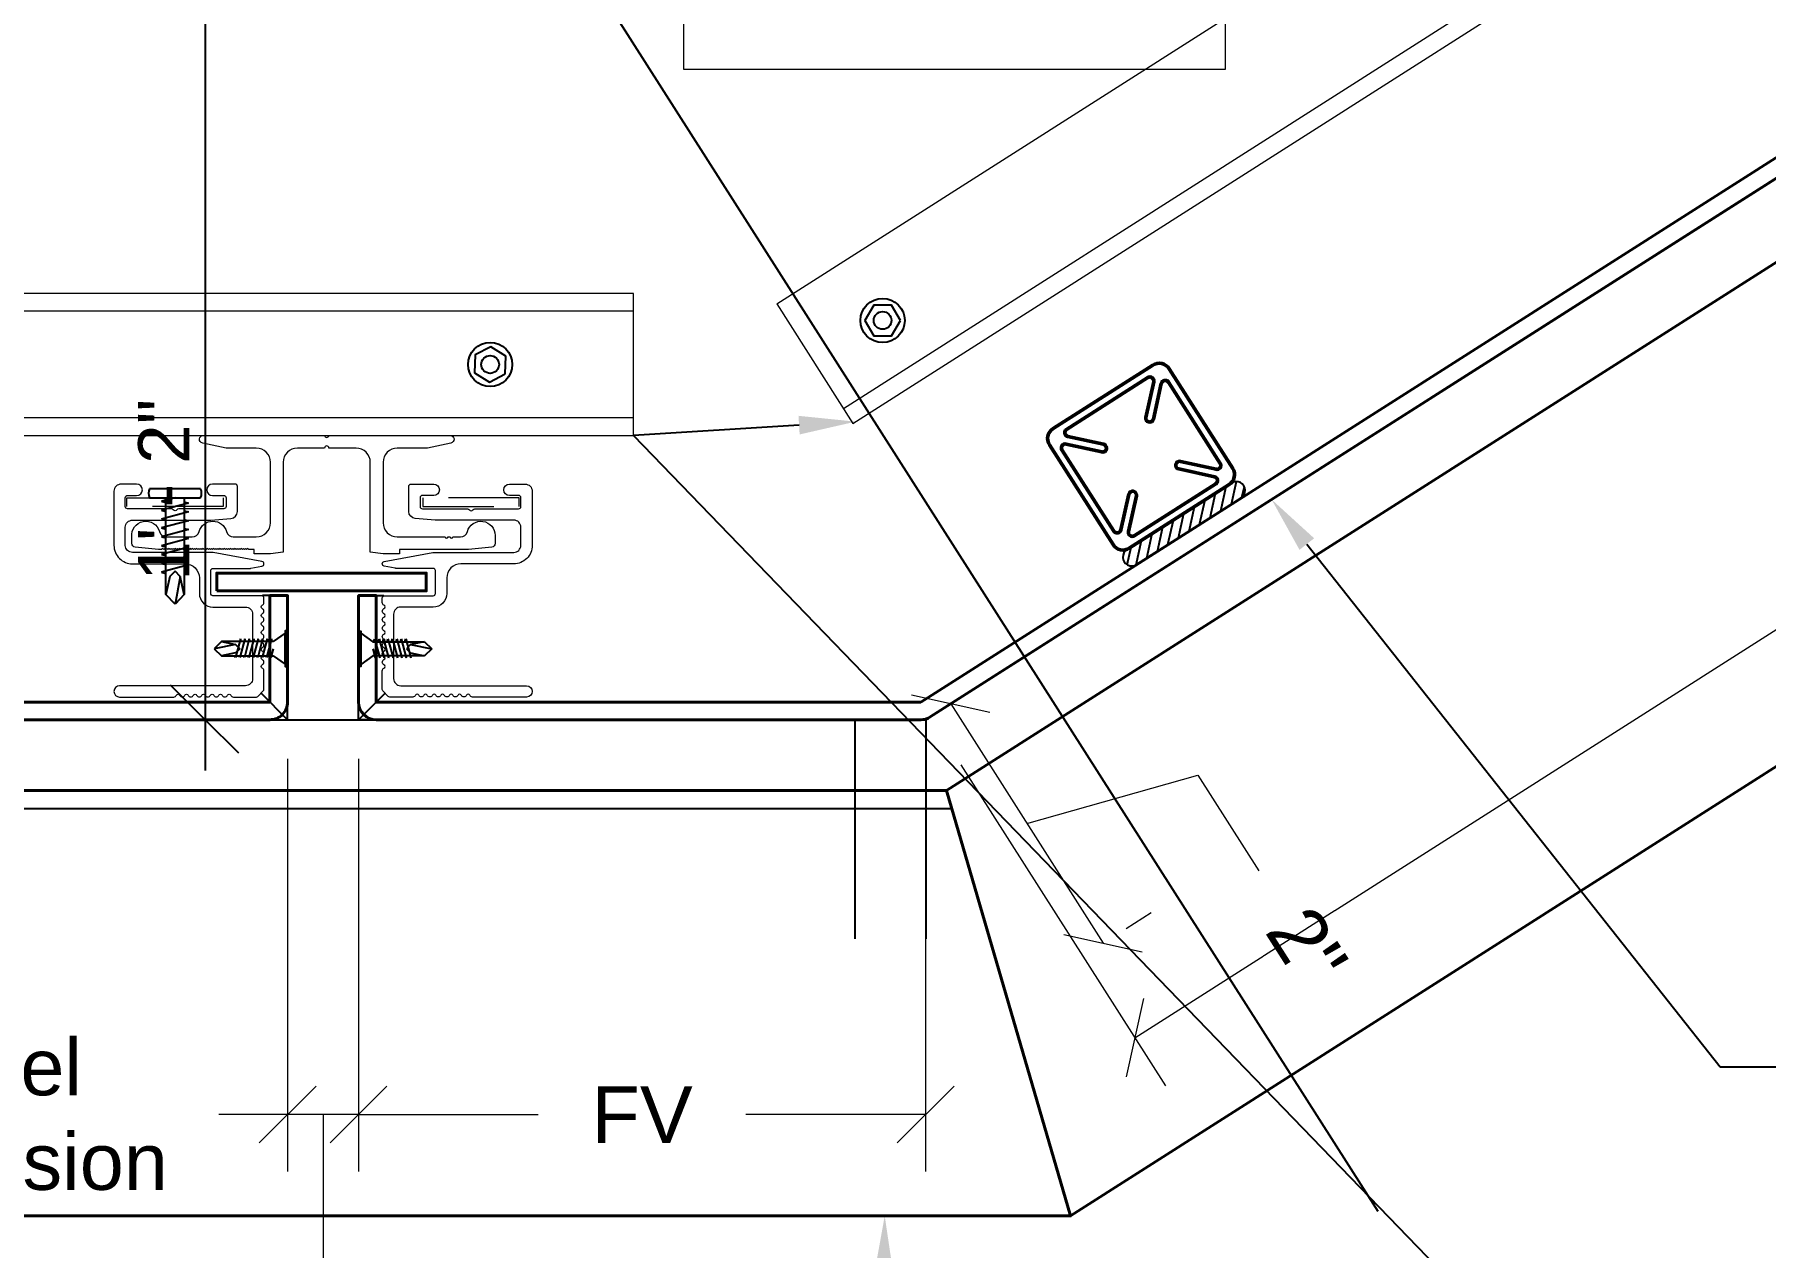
# Model space of a CAD drawing. Header units: inches. Extents: x -301 to 39679, y -468 to 370.
# Drawn here: x 120.78 to 132.98, y 7.95 to 16.51 of the extents above; entities that cross this region are included whole.
import ezdxf
from ezdxf import colors
from ezdxf.entities.mleader import LeaderData, LeaderLine
from ezdxf.enums import TextEntityAlignment as Align
from ezdxf.math import Vec2, Vec3

# ---------------------------------------------------------------- set-up
doc = ezdxf.new("R2010")
doc.units = ezdxf.units.IN
doc.header["$MEASUREMENT"] = 0
doc.linetypes.add('DASHED', pattern=[0.75, 0.5, -0.25])
doc.layers.get('Defpoints').update_dxf_attribs({"color": 3})
for name, color, linetype, lineweight in [('NSE-By_Others', 252, 'Continuous', 0), ('NSE-Call-Outs', 51, 'Continuous', 13), ('NSE-Dimensions', 51, 'Continuous', 13), ('NSE-Furring 01', 30, 'Continuous', 18), ('NSE-Hardware', 111, 'Continuous', 25), ('NSE-Panels 01', 1, 'Continuous', 40), ('NSE-Sealant', 143, 'Continuous', 13), ('NSE-Title', 51, 'Continuous', 9)]:
    doc.layers.add(name, color=color, linetype=linetype, lineweight=lineweight)
doc.layers.add('NSE-Construction', color=86, linetype='Continuous', plot=False)
doc.layers.add('NSE-Detail Border', color=7, linetype='Continuous')
doc.styles.add('004 - NSSM - Standard', font='arial.ttf', dxfattribs={"height": 0.4})
doc.styles.add('008 - NSSM - Standard', font='arial.ttf', dxfattribs={"height": 0.8})
doc.styles.add('3_0-0_TEXT', font='simplex.shx', dxfattribs={"width": 0.7, "height": 0.375})
doc.styles.add('PDF Arial', font='arial.ttf')
doc.dimstyles.new('$$$FASTENER$$$', dxfattribs={"dimtxt": 0.375, "dimasz": 0, "dimexe": 0, "dimexo": 0, "dimgap": 0, "dimtad": 0, "dimtih": 1, "dimtoh": 1, "dimdec": 4, "dimzin": 3, "dimdsep": 46, "dimlunit": 4, "dimtxsty": '3_0-0_TEXT', "dimblk": 'NONE', "dimcen": 0, "dimclrd": 256, "dimclre": 256, "dimclrt": 256, "dimadec": 0, "dimazin": 0, "dimtfac": 0.375, "dimtdec": 4, "dimtofl": 0, "dimtmove": 1, "dimatfit": 3, "dimldrblk": 'NONE', "dimfxl": 1, "dimtolj": 1, "dimtzin": 0, "dimarcsym": 0})
doc.dimstyles.new('004 - NSSM - Standard', dxfattribs={"dimtxt": 0.4, "dimasz": 0.4, "dimexe": 0.4, "dimexo": 0.4, "dimgap": 0.4, "dimtad": 0, "dimtih": 1, "dimtoh": 1, "dimdec": 4, "dimzin": 3, "dimdsep": 46, "dimlunit": 4, "dimtxsty": '004 - NSSM - Standard', "dimblk": 'OBLIQUE', "dimcen": 0.4, "dimclrd": 256, "dimclre": 256, "dimclrt": 256, "dimadec": 0, "dimazin": 0, "dimtfac": 0.7, "dimtdec": 4, "dimtmove": 1, "dimatfit": 2, "dimfxl": 1, "dimtfill": 1, "dimtfillclr": 11, "dimfrac": 1, "dimtolj": 1, "dimtzin": 0, "dimlwd": 0, "dimlwe": 0, "dimarcsym": 0})
doc.dimstyles.new('004 - NSSM - Standard$0', dxfattribs={"dimtxt": 0.4, "dimasz": 0.4, "dimexe": 0.4, "dimexo": 0.4, "dimgap": 0.4, "dimtad": 0, "dimdec": 4, "dimzin": 3, "dimdsep": 46, "dimlunit": 5, "dimtxsty": '004 - NSSM - Standard', "dimblk": 'OBLIQUE', "dimcen": 0.4, "dimclrd": 256, "dimclre": 256, "dimclrt": 256, "dimazin": 0, "dimtfac": 0.7, "dimtdec": 4, "dimtmove": 1, "dimatfit": 2, "dimfxl": 1, "dimtfill": 1, "dimtfillclr": 11, "dimfrac": 1, "dimtolj": 1, "dimtzin": 0, "dimlwd": 0, "dimlwe": 0, "dimarcsym": 0})

# ---------------------------------------------------------------- blocks, each defined once
blk = doc.blocks.new('*U4')
blk.add_wipeout([(8.13, 1.1293), (8.13, 0), (0, 0), (0, 11.3125), (8.1719, 11.3125), (8.1719, 0), (8.13, 0), (8.13, 10.9156), (0.0419, 10.9156), (0.0419, 1.1293)])
at = {"layer": 'Defpoints', "style": '008 - NSSM - Standard'}
blk.add_attdef('DETAIL_NUMBER', text='', height=0.2179, dxfattribs=at).set_placement((0.625, 0.5668), align=Align.MIDDLE_CENTER)
at = {"layer": 'NSE-Title', "style": '004 - NSSM - Standard'}
for tag, p in [('DETAIL_DESCRIPTION', (1.1292, 0.6197)), ('ARCH_REF', (2.1968, 0.3884))]:
    blk.add_attdef(tag, p, '', height=0.1341, dxfattribs=at)
blk = doc.blocks.new('Bolt Head')
blk.add_lwpolyline([(0.25, 0), (0.125, 0.217), (-0.125, 0.217), (-0.25, 0), (-0.125, -0.217), (0.125, -0.217)], close=True)
for radius in [0.312, 0.125]:
    blk.add_circle((0, 0), radius)
blk = doc.blocks.new('_None')
blk = doc.blocks.new('*U49')
at = {"linetype": 'Continuous'}
blk.add_lwpolyline([(0.642, 1.543), (0.77, 1.543, -0.414214), (0.9, 1.413), (0.9, 1.041, 0.414214), (1, 0.941), (1.109, 0.941, -0.414214), (1.205, 0.845), (1.205, 0.616, 0.414214), (1.255, 0.566), (1.71, 0.566, 0.414214), (1.76, 0.616), (1.76, 1.503, -1), (1.84, 1.503), (1.84, 1.121, -0.302776), (1.827, 1.103, 0.666667), (1.827, 1.08, -0.666667), (1.827, 1.043, 0.666667), (1.827, 1.02, -0.666667), (1.827, 0.983, 0.666667), (1.827, 0.96, -0.666667), (1.827, 0.923, 0.666667), (1.827, 0.9, -0.666667), (1.827, 0.863, 0.666667), (1.827, 0.84, -0.666667), (1.827, 0.803, 0.666667), (1.827, 0.78, -0.666667), (1.827, 0.743, 0.666667), (1.827, 0.72, -0.302776), (1.84, 0.701), (1.84, 0.539, -0.198912), (1.835, 0.528), (1.797, 0.491, -0.198912), (1.786, 0.486), (1.654, 0.486, -0.302776), (1.636, 0.498, 0.666667), (1.612, 0.498, -0.666667), (1.576, 0.498, 0.666667), (1.552, 0.498, -0.666667), (1.516, 0.498, 0.666667), (1.492, 0.498, -0.666667), (1.456, 0.498, 0.666667), (1.432, 0.498, -0.666667), (1.396, 0.498, 0.666667), (1.372, 0.498, -0.666667), (1.336, 0.498, 0.666667), (1.312, 0.498, -0.666667), (1.276, 0.498, 0.666667), (1.252, 0.498, -0.666667), (1.216, 0.498, 0.666667), (1.192, 0.498, -0.302776), (1.174, 0.486), (1.141, 0.486, -0.414214), (1.125, 0.502), (1.125, 0.845, 0.414214), (1.109, 0.861), (0.948, 0.861, 0.414214), (0.932, 0.845), (0.932, 0.58, -0.045635), (0.931, 0.577), (0.917, 0.5, -0.832406), (0.883, 0.5), (0.82, 0.843, -0.045635), (0.82, 0.845), (0.82, 1.413, 0.414214), (0.77, 1.463), (0.642, 1.463, 0.414214), (0.592, 1.413), (0.592, 0.861, -0.01996), (0.592, 0.86), (0.581, 0.719, -0.391021), (0.531, 0.673), (0.354, 0.673, -0.414214), (0.338, 0.689), (0.338, 0.849, -1), (0.418, 0.849), (0.418, 0.769, 0.414214), (0.434, 0.753), (0.496, 0.753, 0.414214), (0.512, 0.769), (0.512, 1.086, -0.262938), (0.52, 1.1, 0.564932), (0.52, 1.125, -0.262938), (0.512, 1.139), (0.512, 1.447, 0.414214), (0.496, 1.463), (0.434, 1.463, 0.414214), (0.418, 1.447), (0.418, 1.383, -1), (0.338, 1.383), (0.338, 1.493, -0.414214), (0.388, 1.543), (0.706, 1.543)], format="xyb", dxfattribs=at)
at = {"linetype": 'DASHED', "lineweight": 0, "transparency": 16777216}
blk.add_lwpolyline([(0.496, 0.772), (0.496, 1.452), (0.434, 1.452), (0.434, 0.772)], close=True, dxfattribs=at)
blk = doc.blocks.new('_Oblique')
at = {"color": 0, "linetype": 'ByBlock', "lineweight": -2}
blk.add_line((-0.5, -0.5), (0.5, 0.5), dxfattribs=at)
blk = doc.blocks.new('*D190')
at = {"layer": 'Defpoints', "color": 0, "transparency": 16777216}
for p in [(127.059, 11.675), (128.308, 10.099), (128.133, 9.988)]:
    blk.add_point(p, dxfattribs=at)
at = {"layer": 'NSE-Construction', "lineweight": 0, "transparency": 16777216}
for p, q in [((127.396, 11.89), (127.571, 12.001)), ((127.234, 11.786), (128.308, 10.099)), ((127.771, 10.943), (128.977, 11.284)), ((128.977, 11.284), (129.407, 10.609)), ((128.471, 10.203), (128.646, 10.314))]:
    blk.add_line(p, q, dxfattribs=at)
at = {"layer": 'NSE-Construction', "lineweight": 0, "transparency": 16777216, "xscale": 0.4, "yscale": 0.4, "zscale": 0.4}
for p, rotation in [((127.234, 11.786), 122.5027110074922), ((128.308, 10.099), 302.5027110074922)]:
    blk.add_blockref('_Oblique', p, dxfattribs=dict(at, rotation=rotation))
at = {"layer": 'NSE-Construction', "transparency": 16777216, "insert": (129.747, 10.075), "char_height": 0.4, "attachment_point": 5, "rotation": 302.5027, "style": '004 - NSSM - Standard', "bg_fill": 3, "box_fill_scale": 1.25, "bg_fill_color": 256, "bg_fill_true_color": 13158600, "bg_fill_transparency": 0}
blk.add_mtext('\\A1;2"', dxfattribs=at)
blk = doc.blocks.new('*D265')
at = {"layer": 'Defpoints', "color": 0, "transparency": 16777216}
for p in [(123.059, 11.8), (127.057, 11.68), (127.057, 8.889)]:
    blk.add_point(p, dxfattribs=at)
at = {"layer": 'NSE-Dimensions', "lineweight": 0, "transparency": 16777216}
for p, q in [((123.059, 11.4), (123.059, 8.489)), ((127.057, 11.28), (127.057, 8.489)), ((123.059, 8.889), (124.326, 8.889)), ((127.057, 8.889), (125.79, 8.889))]:
    blk.add_line(p, q, dxfattribs=at)
at = {"layer": 'NSE-Dimensions', "lineweight": 0, "transparency": 16777216, "xscale": 0.4, "yscale": 0.4, "zscale": 0.4, "rotation": 180}
blk.add_blockref('_Oblique', (123.059, 8.889), dxfattribs=at)
at = {"layer": 'NSE-Dimensions', "lineweight": 0, "transparency": 16777216, "xscale": 0.4, "yscale": 0.4, "zscale": 0.4}
blk.add_blockref('_Oblique', (127.057, 8.889), dxfattribs=at)
at = {"layer": 'NSE-Dimensions', "transparency": 16777216, "insert": (125.058, 8.889), "char_height": 0.4, "attachment_point": 5, "style": '004 - NSSM - Standard', "bg_fill": 3, "box_fill_scale": 1.25, "bg_fill_color": 256, "bg_fill_true_color": 13158600, "bg_fill_transparency": 0}
blk.add_mtext('\\A1;FV', dxfattribs=at)
blk = doc.blocks.new('*U158')
at = {"transparency": 16777216}
blk.add_lwpolyline([(0.798, -0.617), (0.806, -0.625), (0.798, -0.632), (0.806, -0.64), (0.798, -0.647), (0.806, -0.655), (0.798, -0.662), (0.806, -0.67), (0.798, -0.677), (0.806, -0.685), (0.798, -0.692), (0.806, -0.7), (0.798, -0.707), (0.806, -0.715), (0.798, -0.722), (0.806, -0.73), (0.798, -0.737), (0.806, -0.745), (0.798, -0.752), (0.806, -0.76), (0.798, -0.767), (0.806, -0.775), (0.798, -0.782), (0.806, -0.79), (0.798, -0.797), (0.806, -0.805), (0.798, -0.812), (0.806, -0.82), (0.798, -0.827), (0.806, -0.835), (0.798, -0.842), (0.806, -0.85), (0.798, -0.857), (0.806, -0.865), (0.798, -0.872), (0.806, -0.88), (0.798, -0.887), (0.806, -0.895), (0.798, -0.902), (0.806, -0.91), (0.798, -0.917), (0.806, -0.925), (0.798, -0.932), (0.806, -0.94), (0.798, -0.947), (0.806, -0.955), (0.798, -0.962), (0.806, -0.97), (0.798, -0.977), (0.806, -0.985), (0.798, -0.992), (0.806, -1), (0.798, -1.007), (0.806, -1.015), (0.798, -1.022), (0.806, -1.03), (0.798, -1.037), (0.806, -1.045), (0.798, -1.052), (0.806, -1.06), (0.798, -1.067), (0.806, -1.075), (0.798, -1.082), (0.806, -1.09), (0.798, -1.097), (0.806, -1.105), (0.798, -1.112), (0.806, -1.12), (0.798, -1.127), (0.806, -1.135), (0.798, -1.142), (0.806, -1.15), (0.798, -1.157), (0.806, -1.165), (0.806, -1.187), (0.789, -1.35, -0.383421), (0.761, -1.375), (0.716, -1.375, -0.918526), (0.679, -1.179, 0.337188), (0.716, -1.131), (0.716, -0.948, 0.337188), (0.679, -0.9, -0.760886), (0.679, -0.707, 0.337188), (0.716, -0.659), (0.716, -0.497, 0.414214), (0.616, -0.397), (0.19, -0.397, 0.414214), (0.09, -0.497), (0.09, -0.71), (0.055, -0.875, -0.900068), (0, -0.87), (0, -0.015, 1), (0, 0.015), (0, 0.87, -0.900068), (0.055, 0.875), (0.09, 0.71), (0.09, 0.497, 0.414214), (0.19, 0.397), (0.616, 0.397, 0.414214), (0.716, 0.497), (0.716, 0.835, 1), (0.716, 0.855), (0.716, 0.869, 1), (0.716, 0.889), (0.716, 0.943, 0.337188), (0.679, 0.991, -0.873386), (0.706, 1.187), (0.761, 1.187, -0.383421), (0.789, 1.163), (0.806, 1), (0.806, 0.513), (0.836, 0.513), (0.836, 0.397), (0.825, 0.307), (0.19, 0.307, 0.414214), (0.09, 0.207), (0.09, 0.015, 1), (0.09, -0.015), (0.09, -0.207, 0.414214), (0.19, -0.307), (0.825, -0.307), (0.836, -0.397), (0.836, -0.513), (0.806, -0.513), (0.806, -0.55), (0.798, -0.557), (0.806, -0.565), (0.798, -0.572), (0.806, -0.58), (0.798, -0.587), (0.806, -0.595), (0.798, -0.602), (0.806, -0.61)], format="xyb", close=True, dxfattribs=at)
blk = doc.blocks.new('*D293')
at = {"layer": 'Defpoints', "color": 0, "transparency": 16777216}
for p in [(122.559, 11.8), (123.059, 11.8), (122.559, 8.889)]:
    blk.add_point(p, dxfattribs=at)
at = {"layer": 'NSE-Dimensions', "lineweight": 0, "transparency": 16777216}
for p, q in [((122.559, 11.4), (122.559, 8.489)), ((123.059, 11.4), (123.059, 8.489)), ((122.559, 8.889), (122.159, 8.889)), ((123.059, 8.889), (122.559, 8.889)), ((123.059, 8.889), (122.559, 8.889)), ((122.809, 8.889), (122.809, 7.165)), ((123.059, 8.889), (123.459, 8.889)), ((122.809, 7.165), (123.609, 7.165))]:
    blk.add_line(p, q, dxfattribs=at)
at = {"layer": 'NSE-Dimensions', "lineweight": 0, "transparency": 16777216, "xscale": 0.4, "yscale": 0.4, "zscale": 0.4}
blk.add_blockref('_Oblique', (122.559, 8.889), dxfattribs=at)
at = {"layer": 'NSE-Dimensions', "lineweight": 0, "transparency": 16777216, "xscale": 0.4, "yscale": 0.4, "zscale": 0.4, "rotation": 180}
blk.add_blockref('_Oblique', (123.059, 8.889), dxfattribs=at)
at = {"layer": 'NSE-Dimensions', "transparency": 16777216, "insert": (124.295, 7.165), "char_height": 0.4, "attachment_point": 5, "style": '004 - NSSM - Standard', "bg_fill": 3, "box_fill_scale": 1.25, "bg_fill_color": 256, "bg_fill_true_color": 13158600, "bg_fill_transparency": 0}
blk.add_mtext('\\A1;{\\H0.7x;\\S1#2;}"', dxfattribs=at)
blk = doc.blocks.new('_Open')
at = {"color": 0, "linetype": 'ByBlock', "lineweight": -2}
for p, q in [((-1, 0.167), (0, 0)), ((-1, -0.167), (0, 0)), ((0, 0), (-1, 0))]:
    blk.add_line(p, q, dxfattribs=at)
blk = doc.blocks.new('*D294')
at = {"layer": 'Defpoints', "color": 0, "transparency": 16777216}
for p in [(122.559, 11.8), (117.83, 11.675), (117.83, 8.889)]:
    blk.add_point(p, dxfattribs=at)
at = {"layer": 'NSE-Dimensions', "lineweight": 0, "transparency": 16777216}
for p, q in [((122.559, 11.4), (122.559, 8.489)), ((118.23, 8.889), (118.715, 8.889)), ((122.559, 8.889), (122.074, 8.889))]:
    blk.add_line(p, q, dxfattribs=at)
at = {"layer": 'NSE-Dimensions', "lineweight": 0, "transparency": 16777216, "xscale": 0.4, "yscale": 0.4, "zscale": 0.4}
blk.add_blockref('_Oblique', (122.559, 8.889), dxfattribs=at)
at = {"layer": 'NSE-Dimensions', "lineweight": 0, "transparency": 16777216, "xscale": 0.4, "yscale": 0.4, "zscale": 0.4, "rotation": 180}
blk.add_blockref('_Open', (117.83, 8.889), dxfattribs=at)
at = {"layer": 'NSE-Dimensions', "transparency": 16777216, "insert": (120.395, 8.889), "char_height": 0.4, "attachment_point": 5, "style": '004 - NSSM - Standard', "bg_fill": 3, "box_fill_scale": 1.25, "bg_fill_color": 256, "bg_fill_true_color": 13158600, "bg_fill_transparency": 0}
blk.add_mtext('\\A1;Panel\\PDimension', dxfattribs=at)
blk = doc.blocks.new('*D295')
at = {"layer": 'Defpoints', "color": 0, "transparency": 16777216}
for p in [(139.362, 19.513), (140.804, 17.25), (127.089, 11.694)]:
    blk.add_point(p, dxfattribs=at)
at = {"layer": 'NSE-Dimensions', "lineweight": 0, "transparency": 16777216}
for p, q in [((140.467, 17.035), (135.915, 14.135)), ((128.532, 9.431), (133.083, 12.331)), ((127.304, 11.357), (128.747, 9.093))]:
    blk.add_line(p, q, dxfattribs=at)
at = {"layer": 'NSE-Dimensions', "lineweight": 0, "transparency": 16777216, "xscale": 0.4, "yscale": 0.4, "zscale": 0.4}
for name, p, rotation in [('_Open', (140.804, 17.25), 32.50271100748908), ('_Oblique', (128.532, 9.431), 212.5027110074891)]:
    blk.add_blockref(name, p, dxfattribs=dict(at, rotation=rotation))
at = {"layer": 'NSE-Dimensions', "transparency": 16777216, "insert": (134.499, 13.233), "char_height": 0.4, "attachment_point": 5, "rotation": 32.5027, "style": '004 - NSSM - Standard', "bg_fill": 3, "box_fill_scale": 1.25, "bg_fill_color": 256, "bg_fill_true_color": 13158600, "bg_fill_transparency": 0}
blk.add_mtext('\\A1;Panel\\PDimension', dxfattribs=at)
blk = doc.blocks.new('*U287')
at = {"layer": 'NSE-Sealant', "linetype": 'ByBlock', "lineweight": -2}
h = blk.add_hatch(dxfattribs=at)
h.set_pattern_fill('ANSI31', color=0, scale=0.5)
h.set_pattern_definition([(45, (-0.80175, 0.5), (-0.0441942, 0.0441942), [])])
edge = h.paths.add_edge_path()
edge.add_arc((0.874, 0.062), 0.0625, 269.4022, 450.5978)
edge.add_line((0.873, 0.125), (0, 0.125))
edge.add_arc((-0.001, 0.062), 0.0625, 89.4022, 270.5978)
edge.add_line((0, 0), (0.873, 0))
at = {"layer": 'NSE-Sealant', "color": 0, "linetype": 'ByBlock', "lineweight": -2}
for p, q in [((0, 0.125), (0.873, 0.125)), ((0.873, 0), (0, 0))]:
    blk.add_line(p, q, dxfattribs=at)
for centre, start, end in [((-0.001, 0.062), 89.4022, 270.5978), ((0.874, 0.062), 269.4022, 90.5978)]:
    blk.add_arc(centre, 0.0625, start, end, dxfattribs=at)
blk = doc.blocks.new('NorthClad Tube Stiffener')
at = {"lineweight": 50}
for points in [[(-0.417, 0.125, -0.414214), (-0.5, 0.208), (-0.5, 1.042, -0.414214), (-0.417, 1.125), (0.417, 1.125, -0.414214), (0.5, 1.042), (0.5, 0.208, -0.414214), (0.417, 0.125)], [(0.177, 0.409), (0.359, 0.227, -0.668179), (0.34, 0.18), (-0.34, 0.18, -0.668179), (-0.359, 0.227), (-0.177, 0.409, 1), (-0.216, 0.448), (-0.398, 0.266, -0.668179), (-0.445, 0.285), (-0.445, 0.965, -0.668179), (-0.398, 0.984), (-0.216, 0.802, 1), (-0.177, 0.841), (-0.359, 1.023, -0.668179), (-0.34, 1.07), (0.34, 1.07, -0.668179), (0.359, 1.023), (0.177, 0.841, 1), (0.216, 0.802), (0.398, 0.984, -0.668179), (0.445, 0.965), (0.445, 0.285, -0.668179), (0.398, 0.266), (0.216, 0.448, 1)]]:
    blk.add_lwpolyline(points, format="xyb", close=True, dxfattribs=at)
at = {"rotation": 180}
blk.add_blockref('*U287', (0.437, 0.125), dxfattribs=at)
blk = doc.blocks.new('*U30')
blk.add_lwpolyline([(0.035, -0.125), (0.035, 0.125), (0.052, 0.125), (0.052, -0.125)], close=True)
for points in [[(0.052, 0.11), (0.136, 0.05), (0.5, 0.05), (0.552, 0), (0.5, -0.05), (0.136, -0.05), (0.052, -0.11), (0.052, 0.11)], [(0.5, 0.05), (0.402, 0.029), (0.373, 0), (0.402, -0.029), (0.5, -0.05)], [(0.402, 0.029), (0.552, 0)]]:
    blk.add_leader(points, dimstyle='$$$FASTENER$$$')
at = {"has_arrowhead": 0}
for points in [[(0.143, 0.05), (0.148, 0.069), (0.184, -0.063), (0.187, -0.051)], [(0.175, 0.05), (0.18, 0.069), (0.215, -0.063), (0.218, -0.051)], [(0.206, 0.05), (0.211, 0.069), (0.246, -0.063), (0.25, -0.051)], [(0.237, 0.05), (0.242, 0.069), (0.278, -0.063), (0.281, -0.051)], [(0.268, 0.05), (0.273, 0.069), (0.309, -0.063), (0.312, -0.051)], [(0.3, 0.05), (0.305, 0.069), (0.34, -0.063), (0.343, -0.051)], [(0.331, 0.05), (0.336, 0.069), (0.371, -0.063), (0.375, -0.051)], [(0.362, 0.05), (0.367, 0.069), (0.403, -0.063), (0.406, -0.051)], [(0.136, 0), (0.153, -0.063), (0.156, -0.051)]]:
    blk.add_leader(points, dimstyle='$$$FASTENER$$$', dxfattribs=at)
blk = doc.blocks.new('*U97')
blk.add_lwpolyline([(16.374, -0.125), (0.125, -0.125), (0.125, -0.876), (0, -0.876), (0, -0.125, -0.414214), (0.125, 0), (16.374, 0, -0.414214), (16.499, -0.125)], format="xyb")
at = {"layer": 'Defpoints'}
for p, q in [((0, 0), (0.185, -0.185)), ((0.125, -0.876), (0.178, -0.876))]:
    blk.add_line(p, q, dxfattribs=at)
blk.add_lwpolyline([(0.125, 0), (0, 0), (0, -0.125)], dxfattribs=at)
at = {"layer": 'NSE-Hardware', "xscale": -1, "rotation": 180}
blk.add_blockref('*U30', (-0.035, -0.501), dxfattribs=at)
blk = doc.blocks.new('*U31')
for points in [[(-0.011, 0.18), (-0.011, -0.18)], [(0.052, -0.18), (0.052, 0.18)]]:
    blk.add_lwpolyline(points)
for centre, start, end in [((0.02, 0.117), 63.732, 116.268), ((0.02, -0.117), 243.732, 296.268)]:
    blk.add_arc(centre, 0.0706, start, end)
for points in [[(0.052, 0.065), (0.735, 0.065), (0.802, 0), (0.735, -0.065), (0.052, -0.065), (0.052, 0.065)], [(0.735, 0.065), (0.607, 0.037), (0.569, 0), (0.607, -0.037), (0.735, -0.065)], [(0.607, 0.037), (0.802, 0)]]:
    blk.add_leader(points, dimstyle='$$$FASTENER$$$')
at = {"has_arrowhead": 0}
for points in [[(0.081, 0.065), (0.089, 0.095), (0.14, -0.095), (0.148, -0.065)], [(0.143, 0.065), (0.151, 0.095), (0.202, -0.095), (0.21, -0.065)], [(0.206, 0.065), (0.214, 0.095), (0.265, -0.095), (0.273, -0.065)], [(0.268, 0.065), (0.276, 0.095), (0.327, -0.095), (0.335, -0.065)], [(0.331, 0.065), (0.339, 0.095), (0.39, -0.095), (0.398, -0.065)], [(0.393, 0.065), (0.401, 0.095), (0.452, -0.095), (0.46, -0.065)], [(0.456, 0.065), (0.464, 0.095), (0.515, -0.095), (0.523, -0.065)], [(0.518, 0.065), (0.526, 0.095), (0.577, -0.095), (0.585, -0.065)], [(0.052, 0), (0.077, -0.095), (0.085, -0.065)]]:
    blk.add_leader(points, dimstyle='$$$FASTENER$$$', dxfattribs=at)

msp = doc.modelspace()

# ---------------------------------------------------------------- linework, layer by layer
at = {"layer": 'NSE-By_Others'}
msp.add_lwpolyline([(129.17066, 16.9864), (125.35001, 16.9864), (125.35001, 16.26323), (129.17066, 16.26323)], close=True, dxfattribs=at)
at = {"layer": 'NSE-Construction'}
msp.add_line((117.83032, 11.04962), (127.24093, 11.04962), dxfattribs=at)
for points in [[(121.97735, 18.75273), (121.97735, 11.31623)], [(117.83032, 11.67462), (127.05874, 11.67462), (136.08877, 17.42799)], [(122.21414, 11.43783), (121.97735, 11.67462), (121.73416, 11.91781)], [(122.07335, 11.67462), (121.97735, 11.67462), (121.61896, 11.67462)]]:
    msp.add_lwpolyline(points, dxfattribs=at)
at = {"layer": 'NSE-Furring 01'}
msp.add_line((126.00707, 14.60841), (126.54441, 13.76504), dxfattribs=at)
for points in [[(126.00707, 14.60841), (140.61916, 23.91831)], [(126.47724, 13.87046), (141.08933, 23.18036)], [(126.54441, 13.76504), (141.15649, 23.07494)], [(124.99627, 14.55566), (114.85537, 14.55566)], [(114.85537, 13.80566), (124.99627, 13.80566)]]:
    msp.add_lwpolyline(points, dxfattribs=at)
msp.add_lwpolyline([(114.73037, 13.68066), (124.99627, 13.68066), (124.99627, 14.68066), (114.73037, 14.68066)], close=True, dxfattribs=at)

# ---------------------------------------------------------------- block references
at = {"layer": 'NSE-Furring 01', "xscale": -1, "rotation": 90}
msp.add_blockref('*U49', (122.87745, 13.67462), dxfattribs=at)
at = {"layer": 'NSE-Hardware', "xscale": 0.5, "yscale": 0.5, "zscale": 0.5}
msp.add_blockref('Bolt Head', (126.75363, 14.49121), dxfattribs=at)
at = {"layer": 'NSE-Panels 01', "rotation": 180}
msp.add_blockref('*U97', (122.55874, 11.67462), dxfattribs=at)

# ---------------------------------------------------------------- texts
at = {"layer": 'NSE-Construction', "insert": (121.68531, 12.65423), "char_height": 0.360847, "attachment_point": 4, "rotation": 90, "style": 'PDF Arial'}
msp.add_mtext('1\' - 2"', dxfattribs=at)

# ---------------------------------------------------------------- next in the draw order: leaders
at = {"layer": 'NSE-Call-Outs'}
ml = msp.add_multileader_mtext('Standard', dxfattribs=at)
ml.set_content('Aluminum Soffit Panel See S01/8.01 for Typical Assembly', color=256, style='004 - NSSM - Standard')
ml.set_leader_properties(color=256)
ml.build(insert=Vec2(0, 0))
ml.multileader.update_dxf_attribs({"dogleg_length": 1, "arrow_head_size": 0.4})
ctx = ml.context
ctx.base_point, ctx.char_height, ctx.arrow_head_size, ctx.landing_gap_size, ctx.plane_origin = Vec3(133.65749, 9.22534), 0.4, 0.4, 0.4, Vec3(106.22217, 26.31638)
notes = []
notes.append((ctx, [(1, (1, 1, 0), (132.65749, 9.22534), (1, 0), 1, [(0, [(129.49646, 13.22778)], 0, [])])]))
ctx.mtext.insert, ctx.mtext.width, ctx.mtext.defined_height, ctx.mtext.flow_direction = Vec3(134.05749, 9.48414), 8, 1.61676, 5
ctx.mtext.has_bg_fill, ctx.mtext.bg_color, ctx.mtext.bg_scale_factor, ctx.mtext.bg_transparency, ctx.mtext.use_window_bg_color = 1, -1027028792, 1.5, 0, 1
for ctx, leaders in notes:
    for number, flags, end, landing, length, lines in leaders:
        leader = LeaderData()
        leader.index, (leader.has_last_leader_line, leader.has_dogleg_vector, leader.attachment_direction) = number, flags
        leader.last_leader_point, leader.dogleg_vector, leader.dogleg_length = Vec3(end), Vec3(landing), length
        for number, points, colour, breaks in lines:
            line = LeaderLine()
            line.index, line.vertices, line.color, line.breaks = number, Vec3.list(points), colors.encode_raw_color(colour), breaks
            leader.lines.append(line)
        ctx.leaders.append(leader)

# ---------------------------------------------------------------- next in the draw order: leaders
ml = msp.add_multileader_mtext('Standard', dxfattribs=at)
ml.set_content('0.125" Aluminum 2"x2" Angle to Support Soffit Panel Assembly, Attached to HSS Stringer w/ #12 Tek5 Screws @ 16" O.C. ', color=256, style='004 - NSSM - Standard')
ml.set_leader_properties(color=256)
ml.build(insert=Vec2(0, 0))
ml.multileader.update_dxf_attribs({"dogleg_length": 1, "arrow_head_size": 0.4})
ctx = ml.context
ctx.base_point, ctx.char_height, ctx.arrow_head_size, ctx.landing_gap_size, ctx.plane_origin = Vec3(132.02374, 7.44168), 0.4, 0.4, 0.4, Vec3(106.24522, 25.48513)
notes = []
notes.append((ctx, [(1, (1, 1, 0), (131.02374, 7.44168), (1, 0), 1, [(1, [(126.56385, 13.77743), (124.99627, 13.68066)], 0, [])])]))
ctx.mtext.insert, ctx.mtext.width, ctx.mtext.defined_height, ctx.mtext.flow_direction = Vec3(132.42374, 7.70048), 8, 1.61676, 5
ctx.mtext.has_bg_fill, ctx.mtext.bg_color, ctx.mtext.bg_scale_factor, ctx.mtext.bg_transparency, ctx.mtext.use_window_bg_color = 1, -1027028792, 1.5, 0, 1
for ctx, leaders in notes:
    for number, flags, end, landing, length, lines in leaders:
        leader = LeaderData()
        leader.index, (leader.has_last_leader_line, leader.has_dogleg_vector, leader.attachment_direction) = number, flags
        leader.last_leader_point, leader.dogleg_vector, leader.dogleg_length = Vec3(end), Vec3(landing), length
        for number, points, colour, breaks in lines:
            line = LeaderLine()
            line.index, line.vertices, line.color, line.breaks = number, Vec3.list(points), colors.encode_raw_color(colour), breaks
            leader.lines.append(line)
        ctx.leaders.append(leader)

# ---------------------------------------------------------------- next in the draw order: dimensions: what is measured, and where the dimension line sits
at = {"layer": 'NSE-Construction'}
dim = msp.add_aligned_dim(p1=(127.05874, 11.67462), p2=(128.13342, 9.98789), distance=0.20731, dimstyle='004 - NSSM - Standard$0', override={"dimpost": '"'}, dxfattribs=at)
dim.commit()
dim.dimension.update_dxf_attribs({"geometry": '*D190', "text_midpoint": (129.62203, 10.27204)})

# ---------------------------------------------------------------- next in the draw order: block references
at = {"layer": 'NSE-Detail Border', "xscale": 4, "yscale": 4, "zscale": 4}
msp.add_blockref('*U4', (110.70038, 0.25), dxfattribs=at)

# ---------------------------------------------------------------- next in the draw order: linework, layer by layer
at = {"layer": 'Defpoints'}
msp.add_line((123.18374, 12.551), (123.2366, 12.551), dxfattribs=at)
at = {"layer": 'NSE-Construction'}
for p, q in [((126.55874, 11.67462), (126.55874, 10.12928)), ((127.05874, 11.67462), (127.05874, 10.12928))]:
    msp.add_line(p, q, dxfattribs=at)
at = {"layer": 'NSE-Panels 01'}
msp.add_lwpolyline([(122.0594, 12.58386), (122.0594, 12.70886), (123.53616, 12.70886), (123.53616, 12.58386)], close=True, dxfattribs=at)

# ---------------------------------------------------------------- next in the draw order: block references
at = {"layer": 'NSE-Furring 01', "rotation": 270}
msp.add_blockref('*U158', (122.83487, 13.68066), dxfattribs=at)
at = {"layer": 'NSE-Hardware', "xscale": 0.5, "yscale": 0.5, "zscale": 0.5, "rotation": 327.4972889925107}
msp.add_blockref('Bolt Head', (123.98669, 14.18066), dxfattribs=at)
at = {"layer": 'NSE-Hardware', "rotation": 270}
msp.add_blockref('*U31', (121.76508, 13.29236), dxfattribs=at)
at = {"layer": 'NSE-Hardware'}
msp.add_blockref('*U30', (123.02406, 12.17531), dxfattribs=at)

# ---------------------------------------------------------------- next in the draw order: dimensions: what is measured, and where the dimension line sits
at = {"layer": 'NSE-Dimensions'}
dim = msp.add_linear_dim(base=(127.05729, 8.88927), p1=(123.05874, 11.79962), p2=(127.05729, 11.67961), text='FV', dimstyle='004 - NSSM - Standard', dxfattribs=at)
dim.commit()
dim.dimension.update_dxf_attribs({"geometry": '*D265', "text_midpoint": (125.05801, 8.88927), "dimtype": 160})

# ---------------------------------------------------------------- next in the draw order: linework, layer by layer
at = {"layer": 'Defpoints'}
msp.add_line((123.05874, 11.67462), (123.24403, 11.85991), dxfattribs=at)
msp.add_lwpolyline([(123.18374, 11.67462), (123.05874, 11.67462), (123.05874, 11.79962)], dxfattribs=at)
at = {"layer": 'NSE-Construction'}
msp.add_line((130.24624, 8.20531), (123.79828, 18.32577), dxfattribs=at)
at = {"layer": 'NSE-Panels 01', "color": 9}
msp.add_line((128.07899, 8.17462), (127.20449, 11.17462), dxfattribs=at)
at = {"layer": 'NSE-Panels 01'}
msp.add_lwpolyline([(127.0223, 11.79962), (123.18374, 11.79962), (123.18374, 12.551), (123.05874, 12.551), (123.05874, 11.79962, 0.41421356), (123.18374, 11.67462), (127.0223, 11.67462, 0.14277834), (127.08947, 11.6942), (141.25366, 20.71873, 0.41421356), (141.29192, 20.89132), (140.88817, 21.525), (140.78275, 21.45783), (141.1865, 20.82415)], format="xyb", close=True, dxfattribs=at)

# ---------------------------------------------------------------- next in the draw order: block references
at = {"layer": 'NSE-Furring 01', "rotation": 270}
msp.add_blockref('*U49', (122.74003, 13.67462), dxfattribs=at)

# ---------------------------------------------------------------- next in the draw order: dimensions: what is measured, and where the dimension line sits
at = {"layer": 'NSE-Dimensions'}
dim = msp.add_aligned_dim(p1=(127.08947, 11.6942), p2=(139.36188, 19.5134), distance=-2.68379, text='Panel\\PDimension', dimstyle='004 - NSSM - Standard$0', override={"dimpost": '"', "dimblk1": 'Oblique', "dimblk2": 'Open', "dimsah": 1, "dimse2": 1}, dxfattribs=at)
dim.commit()
dim.dimension.update_dxf_attribs({"geometry": '*D295', "text_midpoint": (134.49911, 13.23291)})
dim = msp.add_linear_dim(base=(122.55874, 8.88927), p1=(123.05874, 11.79962), p2=(122.55874, 11.79962), dimstyle='004 - NSSM - Standard', dxfattribs=at)
dim.commit()
dim.dimension.update_dxf_attribs({"geometry": '*D293', "text_midpoint": (124.00874, 7.16468)})

# ---------------------------------------------------------------- next in the draw order: block references
at = {"layer": 'NSE-Hardware', "rotation": 32.50271100748922}
msp.add_blockref('NorthClad Tube Stiffener', (128.91169, 13.00342), dxfattribs=at)

# ---------------------------------------------------------------- next in the draw order: dimensions: what is measured, and where the dimension line sits
at = {"layer": 'NSE-Dimensions'}
dim = msp.add_linear_dim(base=(117.83032, 8.88927), p1=(122.55874, 11.79962), p2=(117.83032, 11.67462), text='Panel\\PDimension', dimstyle='004 - NSSM - Standard$0', override={"dimpost": '"', "dimblk1": 'Oblique', "dimblk2": 'Open', "dimsah": 1, "dimse2": 1}, dxfattribs=at)
dim.commit()
dim.dimension.update_dxf_attribs({"geometry": '*D294', "text_midpoint": (120.39453, 8.88927)})

# ---------------------------------------------------------------- next in the draw order: linework, layer by layer
at = {"layer": 'NSE-Panels 01', "color": 9}
for points in [[(117.83032, 11.17462), (127.20449, 11.17462), (139.36188, 18.92054)], [(117.83032, 8.17462), (128.07899, 8.17462), (140.9739, 16.39044)]]:
    msp.add_lwpolyline(points, dxfattribs=at)

# ---------------------------------------------------------------- next in the draw order: leaders
at = {"layer": 'NSE-Call-Outs'}
ml = msp.add_multileader_mtext('Standard', dxfattribs=at)
ml.set_content('Panel Beyond', color=256, style='004 - NSSM - Standard')
ml.set_leader_properties(color=256)
ml.build(insert=Vec2(0, 0))
ml.multileader.update_dxf_attribs({"dogleg_length": 1, "arrow_head_size": 0.4})
ctx = ml.context
ctx.base_point, ctx.char_height, ctx.arrow_head_size, ctx.landing_gap_size, ctx.plane_origin = Vec3(121.53838, 5.95012), 0.4, 0.4, 0.4, Vec3(126.76842, 8.17462)
ctx.text_align_type = 2
notes = []
notes.append((ctx, [(0, (1, 1, 0), (126.73456, 5.95012), (-1, 0), 1, [(0, [(126.76842, 8.17462)], 0, [])])]))
ctx.mtext.insert, ctx.mtext.alignment, ctx.mtext.flow_direction = Vec3(125.33456, 6.20891), 3, 5
ctx.mtext.has_bg_fill, ctx.mtext.bg_color, ctx.mtext.bg_scale_factor, ctx.mtext.bg_transparency, ctx.mtext.use_window_bg_color = 1, -1027028792, 1.5, 0, 1
for ctx, leaders in notes:
    for number, flags, end, landing, length, lines in leaders:
        leader = LeaderData()
        leader.index, (leader.has_last_leader_line, leader.has_dogleg_vector, leader.attachment_direction) = number, flags
        leader.last_leader_point, leader.dogleg_vector, leader.dogleg_length = Vec3(end), Vec3(landing), length
        for number, points, colour, breaks in lines:
            line = LeaderLine()
            line.index, line.vertices, line.color, line.breaks = number, Vec3.list(points), colors.encode_raw_color(colour), breaks
            leader.lines.append(line)
        ctx.leaders.append(leader)

doc.saveas('drawing.dxf')
